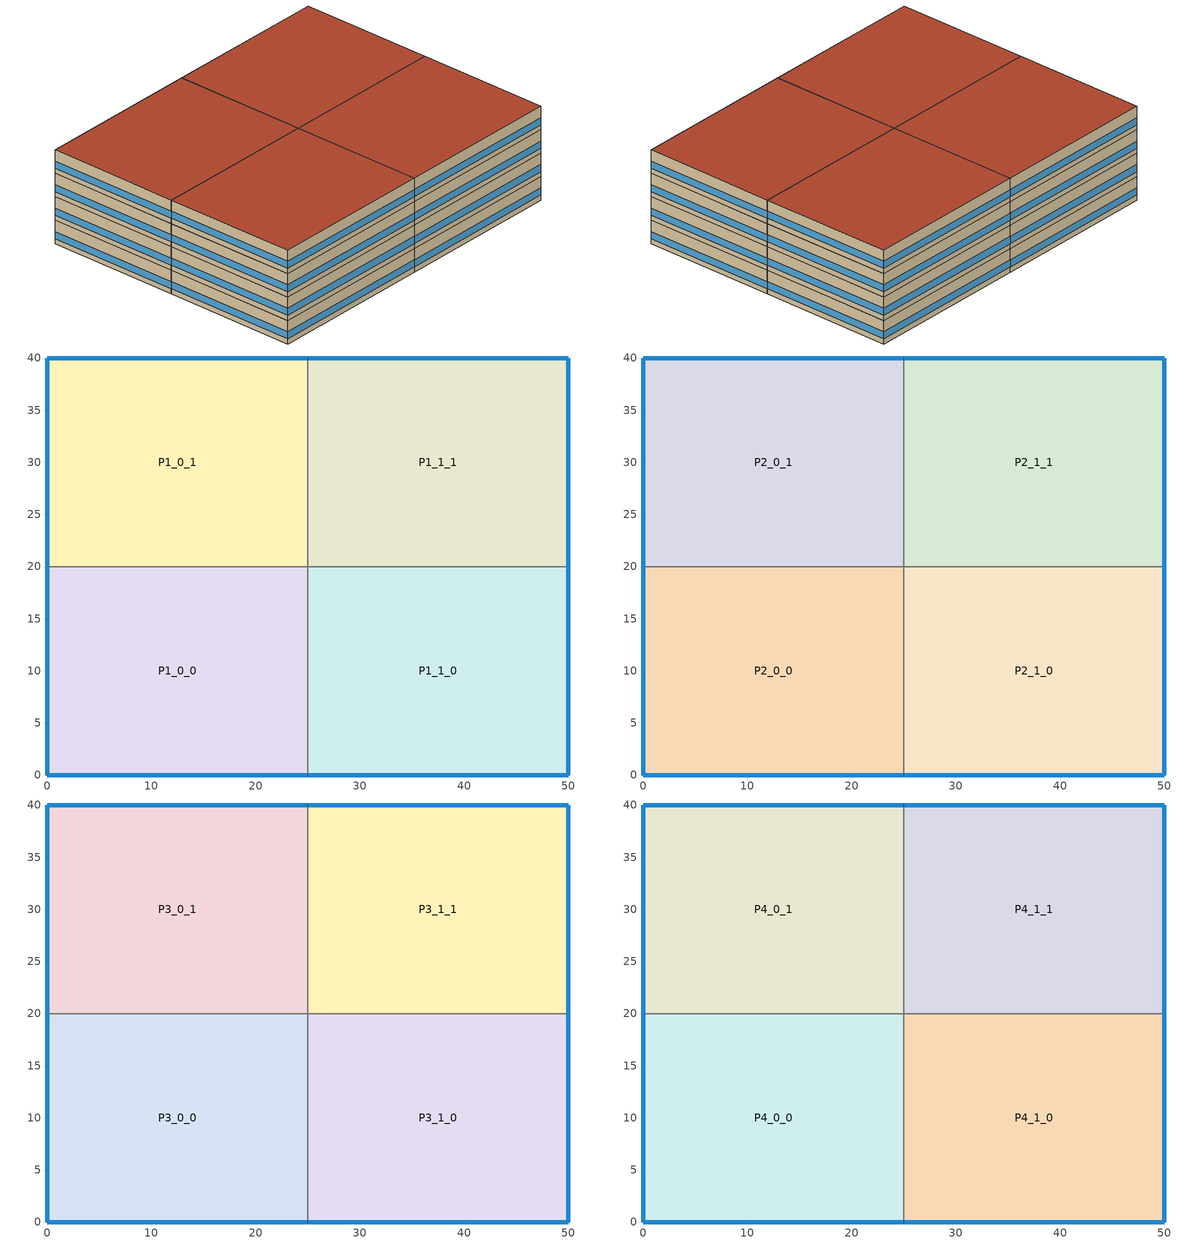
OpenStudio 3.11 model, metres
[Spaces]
P1_0_0
 floor ground (Laje concreto): 0,0 0,20 25,20 25,0 z0
 wall outside (Alvenaria rebocada): 0,20 0,0 25,0 z0:3.5
 wall to P1_0_1 (Alvenaria rebocada): 25,20 0,20 z0:3.5
 wall to P1_1_0 (Alvenaria rebocada): 25,0 25,20 z0:3.5
 window (Vidro U3 SHGC0.4): 0,19.97 0,0.03 / 0.03,0 24.97,0 z0.76:1.81
P1_0_1
 floor ground (Laje concreto): 0,20 0,40 25,40 25,20 z0
 wall outside (Alvenaria rebocada): 25,40 0,40 0,20 z0:3.5
 wall to P1_1_1 (Alvenaria rebocada): 25,20 25,40 z0:3.5
 window (Vidro U3 SHGC0.4): 0,39.97 0,20.03 / 24.97,40 0.03,40 z0.76:1.81
P1_1_0
 floor ground (Laje concreto): 25,0 25,20 50,20 50,0 z0
 wall outside (Alvenaria rebocada): 25,0 50,0 50,20 z0:3.5
 wall to P1_1_1 (Alvenaria rebocada): 50,20 25,20 z0:3.5
 window (Vidro U3 SHGC0.4): 25.03,0 49.97,0 / 50,0.03 50,19.97 z0.76:1.81
P1_1_1
 floor ground (Laje concreto): 25,20 25,40 50,40 50,20 z0
 wall outside (Alvenaria rebocada): 50,20 50,40 25,40 z0:3.5
 window (Vidro U3 SHGC0.4): 49.97,40 25.03,40 / 50,20.03 50,39.97 z0.76:1.81
P2_0_0
 floor to P1_0_0 (Laje concreto): 0,0 0,20 25,20 25,0 z3.5
 wall outside (Alvenaria rebocada): 0,20 0,0 25,0 z3.5:7
 wall to P2_0_1 (Alvenaria rebocada): 25,20 0,20 z3.5:7
 wall to P2_1_0 (Alvenaria rebocada): 25,0 25,20 z3.5:7
 window (Vidro U3 SHGC0.4): 0,19.97 0,0.03 / 0.03,0 24.97,0 z4.26:5.31
P2_0_1
 floor to P1_0_1 (Laje concreto): 0,20 0,40 25,40 25,20 z3.5
 wall outside (Alvenaria rebocada): 25,40 0,40 0,20 z3.5:7
 wall to P2_1_1 (Alvenaria rebocada): 25,20 25,40 z3.5:7
 window (Vidro U3 SHGC0.4): 0,39.97 0,20.03 / 24.97,40 0.03,40 z4.26:5.31
P2_1_0
 floor to P1_1_0 (Laje concreto): 25,0 25,20 50,20 50,0 z3.5
 wall outside (Alvenaria rebocada): 25,0 50,0 50,20 z3.5:7
 wall to P2_1_1 (Alvenaria rebocada): 50,20 25,20 z3.5:7
 window (Vidro U3 SHGC0.4): 50,0.03 50,19.97 / 25.03,0 49.97,0 z4.26:5.31
P2_1_1
 floor to P1_1_1 (Laje concreto): 25,20 25,40 50,40 50,20 z3.5
 wall outside (Alvenaria rebocada): 50,20 50,40 25,40 z3.5:7
 window (Vidro U3 SHGC0.4): 50,20.03 50,39.97 / 49.97,40 25.03,40 z4.26:5.31
P3_0_0
 floor to P2_0_0 (Laje concreto): 0,0 0,20 25,20 25,0 z7
 wall outside (Alvenaria rebocada): 0,20 0,0 25,0 z7:10.5
 wall to P3_0_1 (Alvenaria rebocada): 25,20 0,20 z7:10.5
 wall to P3_1_0 (Alvenaria rebocada): 25,0 25,20 z7:10.5
 window (Vidro U3 SHGC0.4): 0,19.97 0,0.03 / 0.03,0 24.97,0 z7.76:8.81
P3_0_1
 floor to P2_0_1 (Laje concreto): 0,20 0,40 25,40 25,20 z7
 wall outside (Alvenaria rebocada): 25,40 0,40 0,20 z7:10.5
 wall to P3_1_1 (Alvenaria rebocada): 25,20 25,40 z7:10.5
 window (Vidro U3 SHGC0.4): 0,39.97 0,20.03 / 24.97,40 0.03,40 z7.76:8.81
P3_1_0
 floor to P2_1_0 (Laje concreto): 25,0 25,20 50,20 50,0 z7
 wall outside (Alvenaria rebocada): 25,0 50,0 50,20 z7:10.5
 wall to P3_1_1 (Alvenaria rebocada): 50,20 25,20 z7:10.5
 window (Vidro U3 SHGC0.4): 50,0.03 50,19.97 / 25.03,0 49.97,0 z7.76:8.81
P3_1_1
 floor to P2_1_1 (Laje concreto): 25,20 25,40 50,40 50,20 z7
 wall outside (Alvenaria rebocada): 50,20 50,40 25,40 z7:10.5
 window (Vidro U3 SHGC0.4): 49.97,40 25.03,40 / 50,20.03 50,39.97 z7.76:8.81
P4_0_0
 floor to P3_0_0 (Laje concreto): 0,0 0,20 25,20 25,0 z10.5
 wall outside (Alvenaria rebocada): 0,20 0,0 25,0 z10.5:14
 wall to P4_0_1 (Alvenaria rebocada): 25,20 0,20 z10.5:14
 wall to P4_1_0 (Alvenaria rebocada): 25,0 25,20 z10.5:14
 window (Vidro U3 SHGC0.4): 0,19.97 0,0.03 / 0.03,0 24.97,0 z11.26:12.31
 roof outside (Cobertura isolada): 25,0 25,20 0,20 0,0 z14
P4_0_1
 floor to P3_0_1 (Laje concreto): 0,20 0,40 25,40 25,20 z10.5
 wall outside (Alvenaria rebocada): 25,40 0,40 0,20 z10.5:14
 wall to P4_1_1 (Alvenaria rebocada): 25,20 25,40 z10.5:14
 window (Vidro U3 SHGC0.4): 24.97,40 0.03,40 / 0,39.97 0,20.03 z11.26:12.31
 roof outside (Cobertura isolada): 25,20 25,40 0,40 0,20 z14
P4_1_0
 floor to P3_1_0 (Laje concreto): 25,0 25,20 50,20 50,0 z10.5
 wall outside (Alvenaria rebocada): 25,0 50,0 50,20 z10.5:14
 wall to P4_1_1 (Alvenaria rebocada): 50,20 25,20 z10.5:14
 window (Vidro U3 SHGC0.4): 25.03,0 49.97,0 / 50,0.03 50,19.97 z11.26:12.31
 roof outside (Cobertura isolada): 50,0 50,20 25,20 25,0 z14
P4_1_1
 floor to P3_1_1 (Laje concreto): 25,20 25,40 50,40 50,20 z10.5
 wall outside (Alvenaria rebocada): 50,20 50,40 25,40 z10.5:14
 window (Vidro U3 SHGC0.4): 49.97,40 25.03,40 / 50,20.03 50,39.97 z11.26:12.31
 roof outside (Cobertura isolada): 50,20 50,40 25,40 25,20 z14
[Building]
Escritorio ficticio Sao Paulo - 8000 m2 - sem VE: Standards Building Type=Office
[Site]
Site 1: Latitude {deg}=-23.627; Longitude {deg}=-46.655; Time Zone {hr}=-3; Elevation {m}=801.9
[SizingPeriod:DesignDay] Barometric Pressure {Pa}=92055; Rain Indicator=No; Snow Indicator=No; Day of Month=21; Daylight Saving Time Indicator=No; Humidity Condition Type=Wetbulb; Dry-Bulb Temperature Range Modifier Type=DefaultMultipliers
Name | Maximum Dry-Bulb Temperature {C} | Daily Dry-Bulb Temperature Range {deltaC} | Wind Speed {m/s} | Wind Direction {deg} | Sky Clearness | Month | Day Type | Wetbulb or DewPoint at Maximum Dry-Bulb {C} | Solar Model Indicator | ASHRAE Clear Sky Optical Depth for Beam Irradiance | ASHRAE Clear Sky Optical Depth for Diffuse Irradiance
Sao.Paulo-Congonhas.AP Ann Htg 99.6% Condns DB | 9.2 | 0 | 3 | 170 | 0 | 7 | WinterDesignDay | 9.2 | ASHRAEClearSky
Sao.Paulo-Congonhas.AP Ann Clg .4% Condns DB=>MWB | 32.5 | 10.3 | 4 | 320 |  | 2 | SummerDesignDay | 20 | ASHRAETau2017 | 0.397 | 2.412
[Site:GroundTemperature:BuildingSurface]
23, 24, 24, 22, 20, 18, 17, 18, 19, 20, 21, 22
[Construction]
Alvenaria rebocada: Alvenaria rebocada camada 0, Alvenaria rebocada camada 1, Alvenaria rebocada camada 0
Cobertura isolada: Cobertura isolada camada 0, Cobertura isolada camada 1, Cobertura isolada camada 2
Laje concreto: Laje concreto camada 0
Vidro U3 SHGC0.4: Window Material Simple Glazing System 1
[Material] Roughness=Smooth
Name | Thickness {m} | Conductivity {W/m-K} | Density {kg/m3} | Specific Heat {J/kg-K}
Alvenaria rebocada camada 0 | 0.02 | 1 | 1800 | 840
Alvenaria rebocada camada 1 | 0.15 | 0.6 | 1200 | 840
Cobertura isolada camada 0 | 0.1 | 1.7 | 2300 | 880
Cobertura isolada camada 1 | 0.05 | 0.04 | 30 | 1400
Cobertura isolada camada 2 | 0.02 | 0.16 | 800 | 1090
Laje concreto camada 0 | 0.15 | 1.7 | 2300 | 880
[WindowMaterial:SimpleGlazingSystem]
Window Material Simple Glazing System 1: U-Factor {W/m2-K}=3; Solar Heat Gain Coefficient=0.4; Visible Transmittance=0.6
[People:Definition]
People Definition 1: Number of People Calculation Method=People/Area; People per Space Floor Area {person/m2}=0.08; Fraction Radiant=0.3
[Lights:Definition]
Lights Definition 1: Design Level Calculation Method=Watts/Area; Watts per Space Floor Area {W/m2}=8
[ElectricEquipment:Definition]
Electric Equipment Definition 1: Design Level Calculation Method=Watts/Area; Watts per Space Floor Area {W/m2}=12
[Space]
Name | Thermal Zone | Design Specification Outdoor Air Object
P1_0_0 | Zona P1_0_0 | Design Specification Outdoor Air 1
P1_0_1 | Zona P1_0_1 | Design Specification Outdoor Air 2
P1_1_0 | Zona P1_1_0 | Design Specification Outdoor Air 3
P1_1_1 | Zona P1_1_1 | Design Specification Outdoor Air 4
P2_0_0 | Zona P2_0_0 | Design Specification Outdoor Air 5
P2_0_1 | Zona P2_0_1 | Design Specification Outdoor Air 6
P2_1_0 | Zona P2_1_0 | Design Specification Outdoor Air 7
P2_1_1 | Zona P2_1_1 | Design Specification Outdoor Air 8
P3_0_0 | Zona P3_0_0 | Design Specification Outdoor Air 9
P3_0_1 | Zona P3_0_1 | Design Specification Outdoor Air 10
P3_1_0 | Zona P3_1_0 | Design Specification Outdoor Air 11
P3_1_1 | Zona P3_1_1 | Design Specification Outdoor Air 12
P4_0_0 | Zona P4_0_0 | Design Specification Outdoor Air 13
P4_0_1 | Zona P4_0_1 | Design Specification Outdoor Air 14
P4_1_0 | Zona P4_1_0 | Design Specification Outdoor Air 15
P4_1_1 | Zona P4_1_1 | Design Specification Outdoor Air 16
[ThermalZone] Use Ideal Air Loads=No
Name | Thermostat
Zona P1_0_0 | Thermostat Setpoint Dual Setpoint 1
Zona P1_0_1 | Thermostat Setpoint Dual Setpoint 2
Zona P1_1_0 | Thermostat Setpoint Dual Setpoint 3
Zona P1_1_1 | Thermostat Setpoint Dual Setpoint 4
Zona P2_0_0 | Thermostat Setpoint Dual Setpoint 5
Zona P2_0_1 | Thermostat Setpoint Dual Setpoint 6
Zona P2_1_0 | Thermostat Setpoint Dual Setpoint 7
Zona P2_1_1 | Thermostat Setpoint Dual Setpoint 8
Zona P3_0_0 | Thermostat Setpoint Dual Setpoint 9
Zona P3_0_1 | Thermostat Setpoint Dual Setpoint 10
Zona P3_1_0 | Thermostat Setpoint Dual Setpoint 11
Zona P3_1_1 | Thermostat Setpoint Dual Setpoint 12
Zona P4_0_0 | Thermostat Setpoint Dual Setpoint 13
Zona P4_0_1 | Thermostat Setpoint Dual Setpoint 14
Zona P4_1_0 | Thermostat Setpoint Dual Setpoint 15
Zona P4_1_1 | Thermostat Setpoint Dual Setpoint 16
[Sizing:Zone] Zone Cooling Design Supply Air Temperature Input Method=SupplyAirTemperature; Zone Cooling Design Supply Air Temperature {C}=14; Zone Cooling Design Supply Air Temperature Difference {deltaC}=11.11; Zone Heating Design Supply Air Temperature Input Method=SupplyAirTemperature; Zone Heating Design Supply Air Temperature {C}=40; Zone Heating Design Supply Air Temperature Difference {deltaC}=11.11; Zone Cooling Design Supply Air Humidity Ratio {kg-H2O/kg-air}=0.0085; Zone Heating Design Supply Air Humidity Ratio {kg-H2O/kg-air}=0.008; Cooling Design Air Flow Method=DesignDay; Heating Design Air Flow Method=DesignDay; Account for Dedicated Outdoor Air System=No; Dedicated Outdoor Air System Control Strategy=NeutralSupplyAir; Dedicated Outdoor Air Low Setpoint Temperature for Design {C}=autosize; Dedicated Outdoor Air High Setpoint Temperature for Design {C}=autosize; Zone Load Sizing Method=Sensible Load Only No Latent Load; Zone Latent Cooling Design Supply Air Humidity Ratio Input Method=HumidityRatioDifference; Zone Cooling Design Supply Air Humidity Ratio Difference {kgWater/kgDryAir}=0.005; Zone Latent Heating Design Supply Air Humidity Ratio Input Method=HumidityRatioDifference; Zone Humidification Design Supply Air Humidity Ratio Difference {kgWater/kgDryAir}=0.005; Sizing Option=Coincident; Heating Coil Sizing Method=None; Maximum Heating Capacity To Cooling Load Sizing Ratio {W/W}=1
Zona P1_0_0; Zona P1_0_1; Zona P1_1_0; Zona P1_1_1; Zona P2_0_0; Zona P2_0_1; Zona P2_1_0; Zona P2_1_1; Zona P3_0_0; Zona P3_0_1; Zona P3_1_0; Zona P3_1_1; Zona P4_0_0; Zona P4_0_1; Zona P4_1_0; Zona P4_1_1
[Zone equipment]
Zona P1_0_0: Ar condicionado P1_0_0
Zona P1_0_1: Ar condicionado P1_0_1
Zona P1_1_0: Ar condicionado P1_1_0
Zona P1_1_1: Ar condicionado P1_1_1
Zona P2_0_0: Ar condicionado P2_0_0
Zona P2_0_1: Ar condicionado P2_0_1
Zona P2_1_0: Ar condicionado P2_1_0
Zona P2_1_1: Ar condicionado P2_1_1
Zona P3_0_0: Ar condicionado P3_0_0
Zona P3_0_1: Ar condicionado P3_0_1
Zona P3_1_0: Ar condicionado P3_1_0
Zona P3_1_1: Ar condicionado P3_1_1
Zona P4_0_0: Ar condicionado P4_0_0
Zona P4_0_1: Ar condicionado P4_0_1
Zona P4_1_0: Ar condicionado P4_1_0
Zona P4_1_1: Ar condicionado P4_1_1
[People] People Definition=People Definition 1; Number of People Schedule=Ocupacao; Activity Level Schedule=Atividade sedentaria 120 W pessoa; Clothing Insulation Calculation Method=ClothingInsulationSchedule; Multiplier=1
Name | Space or SpaceType
People 1 | P1_0_0
People 2 | P1_0_1
People 3 | P1_1_0
People 4 | P1_1_1
People 5 | P2_0_0
People 6 | P2_0_1
People 7 | P2_1_0
People 8 | P2_1_1
People 9 | P3_0_0
People 10 | P3_0_1
People 11 | P3_1_0
People 12 | P3_1_1
People 13 | P4_0_0
People 14 | P4_0_1
People 15 | P4_1_0
People 16 | P4_1_1
[Lights] Lights Definition=Lights Definition 1; Schedule=Iluminacao; Fraction Replaceable=1
Name | Space or SpaceType
Lights 1 | P1_0_0
Lights 2 | P1_0_1
Lights 3 | P1_1_0
Lights 4 | P1_1_1
Lights 5 | P2_0_0
Lights 6 | P2_0_1
Lights 7 | P2_1_0
Lights 8 | P2_1_1
Lights 9 | P3_0_0
Lights 10 | P3_0_1
Lights 11 | P3_1_0
Lights 12 | P3_1_1
Lights 13 | P4_0_0
Lights 14 | P4_0_1
Lights 15 | P4_1_0
Lights 16 | P4_1_1
[ElectricEquipment] Electric Equipment Definition=Electric Equipment Definition 1; Schedule=Computadores e demais equipamentos
Name | Space or SpaceType
Electric Equipment 1 | P1_0_0
Electric Equipment 2 | P1_0_1
Electric Equipment 3 | P1_1_0
Electric Equipment 4 | P1_1_1
Electric Equipment 5 | P2_0_0
Electric Equipment 6 | P2_0_1
Electric Equipment 7 | P2_1_0
Electric Equipment 8 | P2_1_1
Electric Equipment 9 | P3_0_0
Electric Equipment 10 | P3_0_1
Electric Equipment 11 | P3_1_0
Electric Equipment 12 | P3_1_1
Electric Equipment 13 | P4_0_0
Electric Equipment 14 | P4_0_1
Electric Equipment 15 | P4_1_0
Electric Equipment 16 | P4_1_1
[SpaceInfiltration:DesignFlowRate] Schedule=Always On Discrete; Design Flow Rate Calculation Method=AirChanges/Hour; Air Changes per Hour {1/hr}=0.15; Density Basis=Outdoor
Name | Space or SpaceType
Space Infiltration Design Flow Rate 1 | P1_0_0
Space Infiltration Design Flow Rate 2 | P1_0_1
Space Infiltration Design Flow Rate 3 | P1_1_0
Space Infiltration Design Flow Rate 4 | P1_1_1
Space Infiltration Design Flow Rate 5 | P2_0_0
Space Infiltration Design Flow Rate 6 | P2_0_1
Space Infiltration Design Flow Rate 7 | P2_1_0
Space Infiltration Design Flow Rate 8 | P2_1_1
Space Infiltration Design Flow Rate 9 | P3_0_0
Space Infiltration Design Flow Rate 10 | P3_0_1
Space Infiltration Design Flow Rate 11 | P3_1_0
Space Infiltration Design Flow Rate 12 | P3_1_1
Space Infiltration Design Flow Rate 13 | P4_0_0
Space Infiltration Design Flow Rate 14 | P4_0_1
Space Infiltration Design Flow Rate 15 | P4_1_0
Space Infiltration Design Flow Rate 16 | P4_1_1
[DesignSpecification:OutdoorAir] Outdoor Air Method=Sum; Outdoor Air Flow per Person {m3/s-person}=0.0075; Outdoor Air Flow per Floor Area {m3/s-m2}=0.0003
Design Specification Outdoor Air 1; Design Specification Outdoor Air 2; Design Specification Outdoor Air 3; Design Specification Outdoor Air 4; Design Specification Outdoor Air 5; Design Specification Outdoor Air 6; Design Specification Outdoor Air 7; Design Specification Outdoor Air 8; Design Specification Outdoor Air 9; Design Specification Outdoor Air 10; Design Specification Outdoor Air 11; Design Specification Outdoor Air 12; Design Specification Outdoor Air 13; Design Specification Outdoor Air 14; Design Specification Outdoor Air 15; Design Specification Outdoor Air 16
[ThermostatSetpoint:DualSetpoint] Heating Setpoint Temperature Schedule=Aquecimento 20C; Cooling Setpoint Temperature Schedule=Resfriamento 24C
Thermostat Setpoint Dual Setpoint 1; Thermostat Setpoint Dual Setpoint 2; Thermostat Setpoint Dual Setpoint 3; Thermostat Setpoint Dual Setpoint 4; Thermostat Setpoint Dual Setpoint 5; Thermostat Setpoint Dual Setpoint 6; Thermostat Setpoint Dual Setpoint 7; Thermostat Setpoint Dual Setpoint 8; Thermostat Setpoint Dual Setpoint 9; Thermostat Setpoint Dual Setpoint 10; Thermostat Setpoint Dual Setpoint 11; Thermostat Setpoint Dual Setpoint 12; Thermostat Setpoint Dual Setpoint 13; Thermostat Setpoint Dual Setpoint 14; Thermostat Setpoint Dual Setpoint 15; Thermostat Setpoint Dual Setpoint 16
[Fan:ConstantVolume] Availability Schedule=Always On Discrete; Fan Total Efficiency=0.6; Pressure Rise {Pa}=350; Maximum Flow Rate {m3/s}=AutoSize
Fan Constant Volume 1; Fan Constant Volume 2; Fan Constant Volume 3; Fan Constant Volume 4; Fan Constant Volume 5; Fan Constant Volume 6; Fan Constant Volume 7; Fan Constant Volume 8; Fan Constant Volume 9; Fan Constant Volume 10; Fan Constant Volume 11; Fan Constant Volume 12; Fan Constant Volume 13; Fan Constant Volume 14; Fan Constant Volume 15; Fan Constant Volume 16
[Coil:Heating:Electric] Availability Schedule=Always On Discrete
Coil Heating Electric 1; Coil Heating Electric 2; Coil Heating Electric 3; Coil Heating Electric 4; Coil Heating Electric 5; Coil Heating Electric 6; Coil Heating Electric 7; Coil Heating Electric 8; Coil Heating Electric 9; Coil Heating Electric 10; Coil Heating Electric 11; Coil Heating Electric 12; Coil Heating Electric 13; Coil Heating Electric 14; Coil Heating Electric 15; Coil Heating Electric 16
[Coil:Cooling:DX:SingleSpeed] Availability Schedule=Always On Discrete; Rated Total Cooling Capacity {W}=autosize; Rated Sensible Heat Ratio=autosize; Rated COP {W/W}=3.2; Rated Air Flow Rate {m3/s}=autosize; Rated Evaporator Fan Power Per Volume Flow Rate 2017 {W/(m3/s)}=773.3; Rated Evaporator Fan Power Per Volume Flow Rate 2023 {W/(m3/s)}=934.4; Minimum Outdoor Dry-Bulb Temperature for Compressor Operation {C}=-25; Nominal Time for Condensate Removal to Begin {s}=0; Ratio of Initial Moisture Evaporation Rate and Steady State Latent Capacity=0; Maximum Cycling Rate {cycles/hr}=0; Latent Capacity Time Constant {s}=0; Condenser Type=AirCooled; Evaporative Condenser Effectiveness=0.9; Evaporative Condenser Air Flow Rate {m3/s}=autosize; Evaporative Condenser Pump Rated Power Consumption {W}=autosize; Crankcase Heater Capacity {W}=0; Maximum Outdoor Dry-Bulb Temperature for Crankcase Heater Operation {C}=10; Basin Heater Capacity {W/K}=0; Basin Heater Setpoint Temperature {C}=2
Name | Total Cooling Capacity Function of Temperature Curve | Total Cooling Capacity Function of Flow Fraction Curve | Energy Input Ratio Function of Temperature Curve | Energy Input Ratio Function of Flow Fraction Curve | Part Load Fraction Correlation Curve
Coil Cooling DX Single Speed 1 | Curve Biquadratic 1 | Curve Quadratic 1 | Curve Biquadratic 2 | Curve Quadratic 2 | Curve Quadratic 3
Coil Cooling DX Single Speed 2 | Curve Biquadratic 3 | Curve Quadratic 4 | Curve Biquadratic 4 | Curve Quadratic 5 | Curve Quadratic 6
Coil Cooling DX Single Speed 3 | Curve Biquadratic 5 | Curve Quadratic 7 | Curve Biquadratic 6 | Curve Quadratic 8 | Curve Quadratic 9
Coil Cooling DX Single Speed 4 | Curve Biquadratic 7 | Curve Quadratic 10 | Curve Biquadratic 8 | Curve Quadratic 11 | Curve Quadratic 12
Coil Cooling DX Single Speed 5 | Curve Biquadratic 9 | Curve Quadratic 13 | Curve Biquadratic 10 | Curve Quadratic 14 | Curve Quadratic 15
Coil Cooling DX Single Speed 6 | Curve Biquadratic 11 | Curve Quadratic 16 | Curve Biquadratic 12 | Curve Quadratic 17 | Curve Quadratic 18
Coil Cooling DX Single Speed 7 | Curve Biquadratic 13 | Curve Quadratic 19 | Curve Biquadratic 14 | Curve Quadratic 20 | Curve Quadratic 21
Coil Cooling DX Single Speed 8 | Curve Biquadratic 15 | Curve Quadratic 22 | Curve Biquadratic 16 | Curve Quadratic 23 | Curve Quadratic 24
Coil Cooling DX Single Speed 9 | Curve Biquadratic 17 | Curve Quadratic 25 | Curve Biquadratic 18 | Curve Quadratic 26 | Curve Quadratic 27
Coil Cooling DX Single Speed 10 | Curve Biquadratic 19 | Curve Quadratic 28 | Curve Biquadratic 20 | Curve Quadratic 29 | Curve Quadratic 30
Coil Cooling DX Single Speed 11 | Curve Biquadratic 21 | Curve Quadratic 31 | Curve Biquadratic 22 | Curve Quadratic 32 | Curve Quadratic 33
Coil Cooling DX Single Speed 12 | Curve Biquadratic 23 | Curve Quadratic 34 | Curve Biquadratic 24 | Curve Quadratic 35 | Curve Quadratic 36
Coil Cooling DX Single Speed 13 | Curve Biquadratic 25 | Curve Quadratic 37 | Curve Biquadratic 26 | Curve Quadratic 38 | Curve Quadratic 39
Coil Cooling DX Single Speed 14 | Curve Biquadratic 27 | Curve Quadratic 40 | Curve Biquadratic 28 | Curve Quadratic 41 | Curve Quadratic 42
Coil Cooling DX Single Speed 15 | Curve Biquadratic 29 | Curve Quadratic 43 | Curve Biquadratic 30 | Curve Quadratic 44 | Curve Quadratic 45
Coil Cooling DX Single Speed 16 | Curve Biquadratic 31 | Curve Quadratic 46 | Curve Biquadratic 32 | Curve Quadratic 47 | Curve Quadratic 48
[ZoneHVAC:PackagedTerminalAirConditioner] Availability Schedule=HVAC 07-22; Supply Air Flow Rate During Cooling Operation {m3/s}=Autosize; Supply Air Flow Rate During Heating Operation {m3/s}=Autosize; Supply Air Flow Rate When No Cooling or Heating is Needed {m3/s}=Autosize; No Load Supply Air Flow Rate Control Set To Low Speed=Yes; Outdoor Air Flow Rate During Cooling Operation {m3/s}=0.45; Outdoor Air Flow Rate During Heating Operation {m3/s}=0.45; Outdoor Air Flow Rate When No Cooling or Heating is Needed {m3/s}=0.45; Fan Placement=DrawThrough; Supply Air Fan Operating Mode Schedule=Always On Discrete
Name | Supply Air Fan | Heating Coil | Cooling Coil
Ar condicionado P1_0_0 | Fan Constant Volume 1 | Coil Heating Electric 1 | Coil Cooling DX Single Speed 1
Ar condicionado P1_0_1 | Fan Constant Volume 2 | Coil Heating Electric 2 | Coil Cooling DX Single Speed 2
Ar condicionado P1_1_0 | Fan Constant Volume 3 | Coil Heating Electric 3 | Coil Cooling DX Single Speed 3
Ar condicionado P1_1_1 | Fan Constant Volume 4 | Coil Heating Electric 4 | Coil Cooling DX Single Speed 4
Ar condicionado P2_0_0 | Fan Constant Volume 5 | Coil Heating Electric 5 | Coil Cooling DX Single Speed 5
Ar condicionado P2_0_1 | Fan Constant Volume 6 | Coil Heating Electric 6 | Coil Cooling DX Single Speed 6
Ar condicionado P2_1_0 | Fan Constant Volume 7 | Coil Heating Electric 7 | Coil Cooling DX Single Speed 7
Ar condicionado P2_1_1 | Fan Constant Volume 8 | Coil Heating Electric 8 | Coil Cooling DX Single Speed 8
Ar condicionado P3_0_0 | Fan Constant Volume 9 | Coil Heating Electric 9 | Coil Cooling DX Single Speed 9
Ar condicionado P3_0_1 | Fan Constant Volume 10 | Coil Heating Electric 10 | Coil Cooling DX Single Speed 10
Ar condicionado P3_1_0 | Fan Constant Volume 11 | Coil Heating Electric 11 | Coil Cooling DX Single Speed 11
Ar condicionado P3_1_1 | Fan Constant Volume 12 | Coil Heating Electric 12 | Coil Cooling DX Single Speed 12
Ar condicionado P4_0_0 | Fan Constant Volume 13 | Coil Heating Electric 13 | Coil Cooling DX Single Speed 13
Ar condicionado P4_0_1 | Fan Constant Volume 14 | Coil Heating Electric 14 | Coil Cooling DX Single Speed 14
Ar condicionado P4_1_0 | Fan Constant Volume 15 | Coil Heating Electric 15 | Coil Cooling DX Single Speed 15
Ar condicionado P4_1_1 | Fan Constant Volume 16 | Coil Heating Electric 16 | Coil Cooling DX Single Speed 16
[Schedule:Ruleset]
Name | Default Day Schedule
Ocupacao | Schedule Day 1
Iluminacao | Schedule Day 4
Computadores e demais equipamentos | Schedule Day 7
HVAC 07-22 | Schedule Day 10
Resfriamento 24C | Schedule Day 13
Aquecimento 20C | Schedule Day 16
[Schedule:Day]
Schedule Day 1: 7, 0, 0, 8, 0, 0.2, 9, 0, 0.65, 12, 0, 0.95, 13, 0, 0.55, 17, 0, 0.9, 19, 0, 0.5, 21, 0, 0.2, 22, 0, 0.08, 24, 0, 0
Schedule Day 2: 8, 0, 0, 9, 0, 0.1, 13, 0, 0.25, 16, 0, 0.12, 22, 0, 0.03, 24, 0, 0
Schedule Day 3: 9, 0, 0, 15, 0, 0.03, 24, 0, 0
Schedule Day 4: 7, 0, 0.05, 8, 0, 0.3, 9, 0, 0.7, 12, 0, 0.95, 13, 0, 0.75, 18, 0, 0.95, 20, 0, 0.65, 22, 0, 0.3, 24, 0, 0.05
Schedule Day 5: 8, 0, 0.05, 9, 0, 0.15, 13, 0, 0.35, 16, 0, 0.2, 22, 0, 0.1, 24, 0, 0.05
Schedule Day 6: 9, 0, 0.05, 15, 0, 0.1, 24, 0, 0.05
Schedule Day 7: 7, 0, 0.2, 8, 0, 0.35, 9, 0, 0.7, 12, 0, 0.95, 13, 0, 0.65, 17, 0, 0.9, 19, 0, 0.6, 22, 0, 0.3, 24, 0, 0.2
Schedule Day 8: 8, 0, 0.2, 13, 0, 0.35, 17, 0, 0.25, 24, 0, 0.2
Schedule Day 9: 24, 0, 0.2
Schedule Day 10: 7, 0, 0, 22, 0, 1, 24, 0, 0
Schedule Day 11: 8, 0, 0, 16, 0, 1, 24, 0, 0
Schedule Day 12: 24, 0, 0
Schedule Day 13: 7, 0, 30, 22, 0, 24, 24, 0, 30
Schedule Day 14: 8, 0, 30, 16, 0, 24, 24, 0, 30
Schedule Day 15: 24, 0, 30
Schedule Day 16: 7, 0, 15, 22, 0, 20, 24, 0, 15
Schedule Day 17: 8, 0, 15, 16, 0, 20, 24, 0, 15
Schedule Day 18: 24, 0, 15
[Schedule:Rule]
Name | Schedule Ruleset | Rule Order | Day Schedule | Apply Saturday | Apply Sunday
Schedule Rule 1 | Ocupacao | 1 | Schedule Day 2 | Yes
Schedule Rule 2 | Ocupacao | 0 | Schedule Day 3 |  | Yes
Schedule Rule 3 | Iluminacao | 1 | Schedule Day 5 | Yes
Schedule Rule 4 | Iluminacao | 0 | Schedule Day 6 |  | Yes
Schedule Rule 5 | Computadores e demais equipamentos | 1 | Schedule Day 8 | Yes
Schedule Rule 6 | Computadores e demais equipamentos | 0 | Schedule Day 9 |  | Yes
Schedule Rule 7 | HVAC 07-22 | 1 | Schedule Day 11 | Yes
Schedule Rule 8 | HVAC 07-22 | 0 | Schedule Day 12 |  | Yes
Schedule Rule 9 | Resfriamento 24C | 1 | Schedule Day 14 | Yes
Schedule Rule 10 | Resfriamento 24C | 0 | Schedule Day 15 |  | Yes
Schedule Rule 11 | Aquecimento 20C | 1 | Schedule Day 17 | Yes
Schedule Rule 12 | Aquecimento 20C | 0 | Schedule Day 18 |  | Yes
[Schedule:Constant]
Name | Value
Atividade sedentaria 120 W pessoa | 120
Always On Discrete | 1
[Curve:Biquadratic] Minimum Value of x=17; Maximum Value of x=22; Minimum Value of y=13; Maximum Value of y=46
Name | Coefficient1 Constant | Coefficient2 x | Coefficient3 x**2 | Coefficient4 y | Coefficient5 y**2 | Coefficient6 x*y
Curve Biquadratic 1; Curve Biquadratic 3; Curve Biquadratic 5; Curve Biquadratic 7; Curve Biquadratic 9; Curve Biquadratic 11; Curve Biquadratic 13; Curve Biquadratic 15; Curve Biquadratic 17; Curve Biquadratic 19; Curve Biquadratic 21; Curve Biquadratic 23; Curve Biquadratic 25; Curve Biquadratic 27; Curve Biquadratic 29; Curve Biquadratic 31 | 0.942588 | 0.00954335 | 0.00068377 | -0.0110427 | 5.249e-06 | -9.72e-06
Curve Biquadratic 2; Curve Biquadratic 4; Curve Biquadratic 6; Curve Biquadratic 8; Curve Biquadratic 10; Curve Biquadratic 12; Curve Biquadratic 14; Curve Biquadratic 16; Curve Biquadratic 18; Curve Biquadratic 20; Curve Biquadratic 22; Curve Biquadratic 24; Curve Biquadratic 26; Curve Biquadratic 28; Curve Biquadratic 30; Curve Biquadratic 32 | 0.342414 | 0.034885 | -0.0006237 | 0.00497722 | 0.000437951 | -0.000728028
[Curve:Quadratic]
Name | Coefficient1 Constant | Coefficient2 x | Coefficient3 x**2 | Minimum Value of x | Maximum Value of x
Curve Quadratic 1; Curve Quadratic 4; Curve Quadratic 7; Curve Quadratic 10; Curve Quadratic 13; Curve Quadratic 16; Curve Quadratic 19; Curve Quadratic 22; Curve Quadratic 25; Curve Quadratic 28; Curve Quadratic 31; Curve Quadratic 34; Curve Quadratic 37; Curve Quadratic 40; Curve Quadratic 43; Curve Quadratic 46 | 0.8 | 0.2 | 0 | 0.5 | 1.5
Curve Quadratic 2; Curve Quadratic 5; Curve Quadratic 8; Curve Quadratic 11; Curve Quadratic 14; Curve Quadratic 17; Curve Quadratic 20; Curve Quadratic 23; Curve Quadratic 26; Curve Quadratic 29; Curve Quadratic 32; Curve Quadratic 35; Curve Quadratic 38; Curve Quadratic 41; Curve Quadratic 44; Curve Quadratic 47 | 1.1552 | -0.1808 | 0.0256 | 0.5 | 1.5
Curve Quadratic 3; Curve Quadratic 6; Curve Quadratic 9; Curve Quadratic 12; Curve Quadratic 15; Curve Quadratic 18; Curve Quadratic 21; Curve Quadratic 24; Curve Quadratic 27; Curve Quadratic 30; Curve Quadratic 33; Curve Quadratic 36; Curve Quadratic 39; Curve Quadratic 42; Curve Quadratic 45; Curve Quadratic 48 | 0.85 | 0.15 | 0 | 0 | 1
